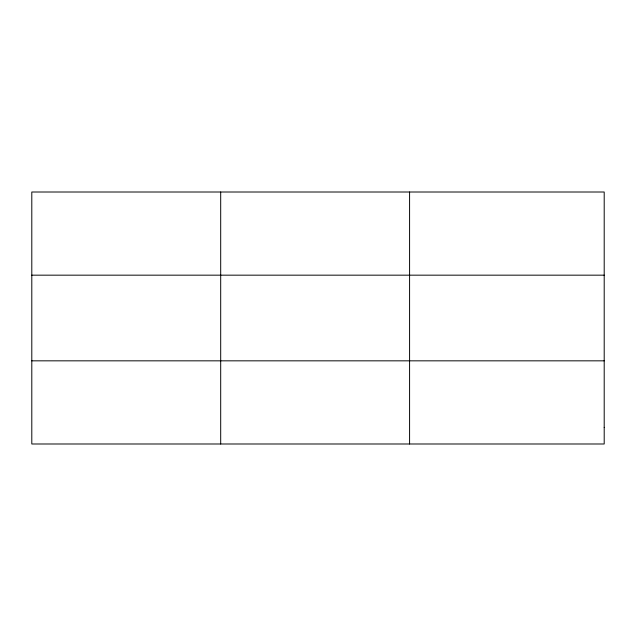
<?xml version="1.0" encoding="UTF-8"?>
<svg xmlns="http://www.w3.org/2000/svg" width="636" height="636" viewBox="0 0 636 636"><rect width="100%" height="100%" fill="white"/><g stroke="black" fill="none" stroke-linecap="round" stroke-linejoin="round"><path stroke-width="0.95" d="M220.692 443.992L220.692 192.008M409.584 443.992L409.584 192.008M31.8 275.165L604.2 275.165M31.8 360.835L604.2 360.835M604.2 427.36L604.2 443.992L31.8 443.992L31.8 192.008L604.2 192.008L604.2 427.36"/></g></svg>
